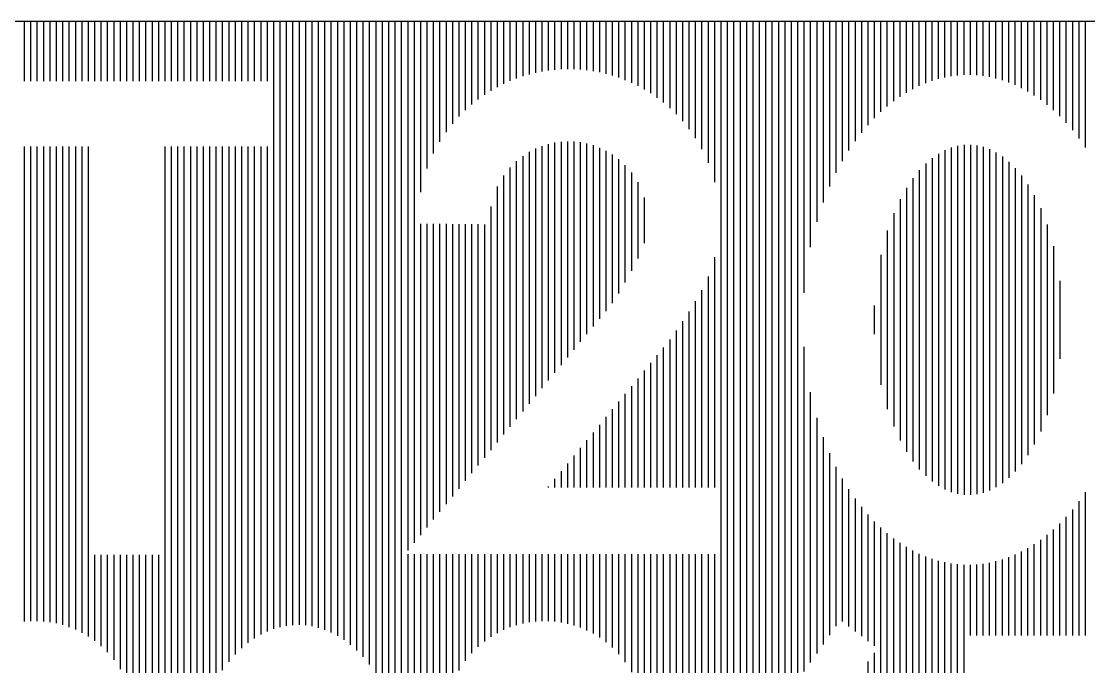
# Model space of a CAD drawing. Header units: millimetres. Extents: x -155 to -21, y -38 to 37.
# Drawn here: x -121.02 to -87.62, y 16.99 to 37.2 of the extents above; entities that cross this region are included whole.
import ezdxf

# ---------------------------------------------------------------- set-up
doc = ezdxf.new("R2010")
doc.units = ezdxf.units.MM
doc.layers.add('Layer 06', color=172, linetype='Continuous', true_color=0x0000bf)

msp = doc.modelspace()

# ---------------------------------------------------------------- linework, layer by layer
at = {"layer": 'Layer 06'}
msp.add_lwpolyline([(-20.724, -37.799), (-20.724, 37.201), (-154.524, 37.201), (-154.524, -37.799)], close=True, dxfattribs=at)
msp.add_lwpolyline([(-20.724, -37.799), (-20.724, 37.201), (-154.524, 37.201), (-154.524, -37.799)], close=True, dxfattribs=at)
msp.add_lwpolyline([(-20.724, -37.799), (-20.724, 37.201), (-154.524, 37.201), (-154.524, -37.799)], close=True, dxfattribs=at)
msp.add_lwpolyline([(-20.724, -37.799), (-20.724, 37.201), (-154.524, 37.201), (-154.524, -37.799)], close=True, dxfattribs=at)
msp.add_lwpolyline([(-20.724, -37.799), (-20.724, 37.201), (-154.524, 37.201), (-154.524, -37.799)], close=True, dxfattribs=at)
msp.add_lwpolyline([(-20.724, -37.799), (-20.724, 37.201), (-154.524, 37.201), (-154.524, -37.799)], close=True, dxfattribs=at)
msp.add_lwpolyline([(-20.724, -37.799), (-20.724, 37.201), (-154.524, 37.201), (-154.524, -37.799)], close=True, dxfattribs=at)
msp.add_lwpolyline([(-20.724, -37.799), (-20.724, 37.201), (-154.524, 37.201), (-154.524, -37.799)], close=True, dxfattribs=at)
msp.add_lwpolyline([(-20.724, -37.799), (-20.724, 37.201), (-154.524, 37.201), (-154.524, -37.799)], close=True, dxfattribs=at)
msp.add_lwpolyline([(-20.724, -37.799), (-20.724, 37.201), (-154.524, 37.201), (-154.524, -37.799)], close=True, dxfattribs=at)
msp.add_lwpolyline([(-20.724, -37.799), (-20.724, 37.201), (-154.524, 37.201), (-154.524, -37.799)], close=True, dxfattribs=at)
msp.add_lwpolyline([(-20.724, -37.799), (-20.724, 37.201), (-154.524, 37.201), (-154.524, -37.799)], close=True, dxfattribs=at)
msp.add_lwpolyline([(-20.724, -37.799), (-20.724, 37.201), (-154.524, 37.201), (-154.524, -37.799)], close=True, dxfattribs=at)
msp.add_lwpolyline([(-20.724, -37.799), (-20.724, 37.201), (-154.524, 37.201), (-154.524, -37.799)], close=True, dxfattribs=at)
msp.add_lwpolyline([(-20.724, -37.799), (-20.724, 37.201), (-154.524, 37.201), (-154.524, -37.799)], close=True, dxfattribs=at)
msp.add_lwpolyline([(-20.724, -37.799), (-20.724, 37.201), (-154.524, 37.201), (-154.524, -37.799)], close=True, dxfattribs=at)
msp.add_lwpolyline([(-20.724, -37.799), (-20.724, 37.201), (-154.524, 37.201), (-154.524, -37.799)], close=True, dxfattribs=at)
msp.add_lwpolyline([(-20.724, -37.799), (-20.724, 37.201), (-154.524, 37.201), (-154.524, -37.799)], close=True, dxfattribs=at)
msp.add_lwpolyline([(-20.724, -37.799), (-20.724, 37.201), (-154.524, 37.201), (-154.524, -37.799)], close=True, dxfattribs=at)
msp.add_lwpolyline([(-20.724, -37.799), (-20.724, 37.201), (-154.524, 37.201), (-154.524, -37.799)], close=True, dxfattribs=at)
msp.add_lwpolyline([(-20.724, -37.799), (-20.724, 37.201), (-154.524, 37.201), (-154.524, -37.799)], close=True, dxfattribs=at)
msp.add_lwpolyline([(-20.724, -37.799), (-20.724, 37.201), (-154.524, 37.201), (-154.524, -37.799)], close=True, dxfattribs=at)
msp.add_lwpolyline([(-20.724, -37.799), (-20.724, 37.201), (-154.524, 37.201), (-154.524, -37.799)], close=True, dxfattribs=at)
msp.add_lwpolyline([(-20.724, -37.799), (-20.724, 37.201), (-154.524, 37.201), (-154.524, -37.799)], close=True, dxfattribs=at)
msp.add_lwpolyline([(-20.724, -37.799), (-20.724, 37.201), (-154.524, 37.201), (-154.524, -37.799)], close=True, dxfattribs=at)
msp.add_lwpolyline([(-20.724, -37.799), (-20.724, 37.201), (-154.524, 37.201), (-154.524, -37.799)], close=True, dxfattribs=at)
msp.add_lwpolyline([(-20.724, -37.799), (-20.724, 37.201), (-154.524, 37.201), (-154.524, -37.799)], close=True, dxfattribs=at)
msp.add_lwpolyline([(-20.724, -37.799), (-20.724, 37.201), (-154.524, 37.201), (-154.524, -37.799)], close=True, dxfattribs=at)
msp.add_lwpolyline([(-20.724, -37.799), (-20.724, 37.201), (-154.524, 37.201), (-154.524, -37.799)], close=True, dxfattribs=at)
msp.add_lwpolyline([(-20.724, -37.799), (-20.724, 37.201), (-154.524, 37.201), (-154.524, -37.799)], close=True, dxfattribs=at)
msp.add_lwpolyline([(-20.724, -37.799), (-20.724, 37.201), (-154.524, 37.201), (-154.524, -37.799)], close=True, dxfattribs=at)
msp.add_lwpolyline([(-20.724, -37.799), (-20.724, 37.201), (-154.524, 37.201), (-154.524, -37.799)], close=True, dxfattribs=at)
msp.add_lwpolyline([(-20.724, -37.799), (-20.724, 37.201), (-154.524, 37.201), (-154.524, -37.799)], close=True, dxfattribs=at)
msp.add_lwpolyline([(-20.724, -37.799), (-20.724, 37.201), (-154.524, 37.201), (-154.524, -37.799)], close=True, dxfattribs=at)
msp.add_lwpolyline([(-20.724, -37.799), (-20.724, 37.201), (-154.524, 37.201), (-154.524, -37.799)], close=True, dxfattribs=at)
msp.add_lwpolyline([(-20.724, -37.799), (-20.724, 37.201), (-154.524, 37.201), (-154.524, -37.799)], close=True, dxfattribs=at)
msp.add_lwpolyline([(-20.724, -37.799), (-20.724, 37.201), (-154.524, 37.201), (-154.524, -37.799)], close=True, dxfattribs=at)
msp.add_lwpolyline([(-20.724, -37.799), (-20.724, 37.201), (-154.524, 37.201), (-154.524, -37.799)], close=True, dxfattribs=at)
msp.add_lwpolyline([(-20.724, -37.799), (-20.724, 37.201), (-154.524, 37.201), (-154.524, -37.799)], close=True, dxfattribs=at)
msp.add_lwpolyline([(-20.724, -37.799), (-20.724, 37.201), (-154.524, 37.201), (-154.524, -37.799)], close=True, dxfattribs=at)
msp.add_lwpolyline([(-20.724, -37.799), (-20.724, 37.201), (-154.524, 37.201), (-154.524, -37.799)], close=True, dxfattribs=at)
msp.add_lwpolyline([(-20.724, -37.799), (-20.724, 37.201), (-154.524, 37.201), (-154.524, -37.799)], close=True, dxfattribs=at)
msp.add_lwpolyline([(-20.724, -37.799), (-20.724, 37.201), (-154.524, 37.201), (-154.524, -37.799)], close=True, dxfattribs=at)
msp.add_lwpolyline([(-20.724, -37.799), (-20.724, 37.201), (-154.524, 37.201), (-154.524, -37.799)], close=True, dxfattribs=at)
msp.add_lwpolyline([(-20.724, -37.799), (-20.724, 37.201), (-154.524, 37.201), (-154.524, -37.799)], close=True, dxfattribs=at)
msp.add_lwpolyline([(-20.724, -37.799), (-20.724, 37.201), (-154.524, 37.201), (-154.524, -37.799)], close=True, dxfattribs=at)
for points in [[(-120.924, 35.33), (-120.924, 37.201)], [(-120.924, 35.33), (-120.924, 37.201)], [(-120.724, 35.33), (-120.724, 37.201)], [(-120.724, 35.33), (-120.724, 37.201)], [(-120.524, 35.33), (-120.524, 37.201)], [(-120.524, 35.33), (-120.524, 37.201)], [(-120.324, 35.33), (-120.324, 37.201)], [(-120.324, 35.33), (-120.324, 37.201)], [(-120.124, 35.33), (-120.124, 37.201)], [(-120.124, 35.33), (-120.124, 37.201)], [(-119.924, 35.33), (-119.924, 37.201)], [(-119.924, 35.33), (-119.924, 37.201)], [(-119.724, 35.33), (-119.724, 37.201)], [(-119.724, 35.33), (-119.724, 37.201)], [(-119.524, 35.33), (-119.524, 37.201)], [(-119.524, 35.33), (-119.524, 37.201)], [(-119.324, 35.33), (-119.324, 37.201)], [(-119.324, 35.33), (-119.324, 37.201)], [(-119.124, 35.33), (-119.124, 37.201)], [(-119.124, 35.33), (-119.124, 37.201)], [(-118.924, 35.33), (-118.924, 37.201)], [(-118.924, 35.33), (-118.924, 37.201)], [(-118.724, 35.33), (-118.724, 37.201)], [(-118.724, 35.33), (-118.724, 37.201)], [(-118.524, 35.33), (-118.524, 37.201)], [(-118.524, 35.33), (-118.524, 37.201)], [(-118.324, 35.33), (-118.324, 37.201)], [(-118.324, 35.33), (-118.324, 37.201)], [(-118.124, 35.33), (-118.124, 37.201)], [(-118.124, 35.33), (-118.124, 37.201)], [(-117.924, 35.33), (-117.924, 37.201)], [(-117.924, 35.33), (-117.924, 37.201)], [(-117.724, 35.33), (-117.724, 37.201)], [(-117.724, 35.33), (-117.724, 37.201)], [(-117.524, 35.33), (-117.524, 37.201)], [(-117.524, 35.33), (-117.524, 37.201)], [(-117.324, 35.33), (-117.324, 37.201)], [(-117.324, 35.33), (-117.324, 37.201)], [(-117.124, 35.33), (-117.124, 37.201)], [(-117.124, 35.33), (-117.124, 37.201)], [(-116.924, 35.33), (-116.924, 37.201)], [(-116.924, 35.33), (-116.924, 37.201)], [(-116.724, 35.33), (-116.724, 37.201)], [(-116.724, 35.33), (-116.724, 37.201)], [(-116.524, 35.33), (-116.524, 37.201)], [(-116.524, 35.33), (-116.524, 37.201)], [(-116.324, 35.33), (-116.324, 37.201)], [(-116.324, 35.33), (-116.324, 37.201)], [(-116.124, 35.33), (-116.124, 37.201)], [(-116.124, 35.33), (-116.124, 37.201)], [(-115.924, 35.33), (-115.924, 37.201)], [(-115.924, 35.33), (-115.924, 37.201)], [(-115.724, 35.33), (-115.724, 37.201)], [(-115.724, 35.33), (-115.724, 37.201)], [(-115.524, 35.33), (-115.524, 37.201)], [(-115.524, 35.33), (-115.524, 37.201)], [(-115.324, 35.33), (-115.324, 37.201)], [(-115.324, 35.33), (-115.324, 37.201)], [(-115.124, 35.33), (-115.124, 37.201)], [(-115.124, 35.33), (-115.124, 37.201)], [(-114.924, 35.33), (-114.924, 37.201)], [(-114.924, 35.33), (-114.924, 37.201)], [(-114.724, 35.33), (-114.724, 37.201)], [(-114.724, 35.33), (-114.724, 37.201)], [(-114.524, 35.33), (-114.524, 37.201)], [(-114.524, 35.33), (-114.524, 37.201)], [(-114.324, 35.33), (-114.324, 37.201)], [(-114.324, 35.33), (-114.324, 37.201)], [(-114.124, 35.33), (-114.124, 37.201)], [(-114.124, 35.33), (-114.124, 37.201)], [(-113.924, 35.33), (-113.924, 37.201)], [(-113.924, 35.33), (-113.924, 37.201)], [(-113.724, 35.33), (-113.724, 37.201)], [(-113.724, 35.33), (-113.724, 37.201)], [(-113.524, 35.33), (-113.524, 37.201)], [(-113.524, 35.33), (-113.524, 37.201)], [(-113.324, 35.33), (-113.324, 37.201)], [(-113.324, 35.33), (-113.324, 37.201)], [(-113.124, 18.174), (-113.124, 37.201)], [(-113.124, 18.174), (-113.124, 37.201)], [(-112.924, 18.233), (-112.924, 37.201)], [(-112.924, 18.233), (-112.924, 37.201)], [(-112.724, 18.274), (-112.724, 37.201)], [(-112.724, 18.274), (-112.724, 37.201)], [(-112.524, 18.297), (-112.524, 37.201)], [(-112.524, 18.297), (-112.524, 37.201)], [(-112.324, 18.303), (-112.324, 37.201)], [(-112.324, 18.303), (-112.324, 37.201)], [(-112.124, 18.291), (-112.124, 37.201)], [(-112.124, 18.291), (-112.124, 37.201)], [(-111.924, 18.262), (-111.924, 37.201)], [(-111.924, 18.262), (-111.924, 37.201)], [(-111.724, 18.214), (-111.724, 37.201)], [(-111.724, 18.214), (-111.724, 37.201)], [(-111.524, 18.148), (-111.524, 37.201)], [(-111.524, 18.148), (-111.524, 37.201)], [(-111.324, 18.063), (-111.324, 37.201)], [(-111.324, 18.063), (-111.324, 37.201)], [(-111.124, 17.958), (-111.124, 37.201)], [(-111.124, 17.958), (-111.124, 37.201)], [(-110.924, 17.831), (-110.924, 37.201)], [(-110.924, 17.831), (-110.924, 37.201)], [(-110.724, 17.68), (-110.724, 37.201)], [(-110.724, 17.68), (-110.724, 37.201)], [(-110.524, 17.503), (-110.524, 37.201)], [(-110.524, 17.503), (-110.524, 37.201)], [(-110.324, 17.297), (-110.324, 37.201)], [(-110.324, 17.297), (-110.324, 37.201)], [(-110.124, 17.057), (-110.124, 37.201)], [(-110.124, 17.057), (-110.124, 37.201)], [(-109.924, 16.775), (-109.924, 37.201)], [(-109.924, 16.775), (-109.924, 37.201)], [(-109.724, 16.441), (-109.724, 37.201)], [(-109.724, 16.441), (-109.724, 37.201)], [(-109.524, 16.037), (-109.524, 37.201)], [(-109.524, 16.037), (-109.524, 37.201)], [(-109.324, 15.524), (-109.324, 37.201)], [(-109.324, 15.524), (-109.324, 37.201)], [(-109.124, 14.797), (-109.124, 37.201)], [(-109.124, 14.797), (-109.124, 37.201)], [(-108.924, 20.632), (-108.924, 37.201)], [(-108.924, 20.632), (-108.924, 37.201)], [(-108.724, 20.874), (-108.724, 37.201)], [(-108.724, 20.874), (-108.724, 37.201)], [(-108.524, 31.856), (-108.524, 37.201)], [(-108.524, 31.856), (-108.524, 37.201)], [(-108.324, 32.592), (-108.324, 37.201)], [(-108.324, 32.592), (-108.324, 37.201)], [(-108.124, 33.064), (-108.124, 37.201)], [(-108.124, 33.064), (-108.124, 37.201)], [(-107.924, 33.43), (-107.924, 37.201)], [(-107.924, 33.43), (-107.924, 37.201)], [(-107.724, 33.734), (-107.724, 37.201)], [(-107.724, 33.734), (-107.724, 37.201)], [(-107.524, 33.994), (-107.524, 37.201)], [(-107.524, 33.994), (-107.524, 37.201)], [(-107.324, 34.221), (-107.324, 37.201)], [(-107.324, 34.221), (-107.324, 37.201)], [(-107.124, 34.421), (-107.124, 37.201)], [(-107.124, 34.421), (-107.124, 37.201)], [(-106.924, 34.599), (-106.924, 37.201)], [(-106.924, 34.599), (-106.924, 37.201)], [(-106.724, 34.758), (-106.724, 37.201)], [(-106.724, 34.758), (-106.724, 37.201)], [(-106.524, 34.901), (-106.524, 37.201)], [(-106.524, 34.901), (-106.524, 37.201)], [(-106.324, 35.028), (-106.324, 37.201)], [(-106.324, 35.028), (-106.324, 37.201)], [(-106.124, 35.142), (-106.124, 37.201)], [(-106.124, 35.142), (-106.124, 37.201)], [(-105.924, 35.244), (-105.924, 37.201)], [(-105.924, 35.244), (-105.924, 37.201)], [(-105.724, 35.334), (-105.724, 37.201)], [(-105.724, 35.334), (-105.724, 37.201)], [(-105.524, 35.413), (-105.524, 37.201)], [(-105.524, 35.413), (-105.524, 37.201)], [(-105.324, 35.482), (-105.324, 37.201)], [(-105.324, 35.482), (-105.324, 37.201)], [(-105.124, 35.541), (-105.124, 37.201)], [(-105.124, 35.541), (-105.124, 37.201)], [(-104.924, 35.591), (-104.924, 37.201)], [(-104.924, 35.591), (-104.924, 37.201)], [(-104.724, 35.631), (-104.724, 37.201)], [(-104.724, 35.631), (-104.724, 37.201)], [(-104.524, 35.663), (-104.524, 37.201)], [(-104.524, 35.663), (-104.524, 37.201)], [(-104.324, 35.686), (-104.324, 37.201)], [(-104.324, 35.686), (-104.324, 37.201)], [(-104.124, 35.7), (-104.124, 37.201)], [(-104.124, 35.7), (-104.124, 37.201)], [(-103.924, 35.706), (-103.924, 37.201)], [(-103.924, 35.706), (-103.924, 37.201)], [(-103.724, 35.703), (-103.724, 37.201)], [(-103.724, 35.703), (-103.724, 37.201)], [(-103.524, 35.692), (-103.524, 37.201)], [(-103.524, 35.692), (-103.524, 37.201)], [(-103.324, 35.672), (-103.324, 37.201)], [(-103.324, 35.672), (-103.324, 37.201)], [(-103.124, 35.643), (-103.124, 37.201)], [(-103.124, 35.643), (-103.124, 37.201)], [(-102.924, 35.606), (-102.924, 37.201)], [(-102.924, 35.606), (-102.924, 37.201)], [(-102.724, 35.559), (-102.724, 37.201)], [(-102.724, 35.559), (-102.724, 37.201)], [(-102.524, 35.504), (-102.524, 37.201)], [(-102.524, 35.504), (-102.524, 37.201)], [(-102.324, 35.438), (-102.324, 37.201)], [(-102.324, 35.438), (-102.324, 37.201)], [(-102.124, 35.363), (-102.124, 37.201)], [(-102.124, 35.363), (-102.124, 37.201)], [(-101.924, 35.277), (-101.924, 37.201)], [(-101.924, 35.277), (-101.924, 37.201)], [(-101.724, 35.179), (-101.724, 37.201)], [(-101.724, 35.179), (-101.724, 37.201)], [(-101.524, 35.07), (-101.524, 37.201)], [(-101.524, 35.07), (-101.524, 37.201)], [(-101.324, 34.947), (-101.324, 37.201)], [(-101.324, 34.947), (-101.324, 37.201)], [(-101.124, 34.81), (-101.124, 37.201)], [(-101.124, 34.81), (-101.124, 37.201)], [(-100.924, 34.657), (-100.924, 37.201)], [(-100.924, 34.657), (-100.924, 37.201)], [(-100.724, 34.485), (-100.724, 37.201)], [(-100.724, 34.485), (-100.724, 37.201)], [(-100.524, 34.293), (-100.524, 37.201)], [(-100.524, 34.293), (-100.524, 37.201)], [(-100.324, 34.076), (-100.324, 37.201)], [(-100.324, 34.076), (-100.324, 37.201)], [(-100.124, 33.829), (-100.124, 37.201)], [(-100.124, 33.829), (-100.124, 37.201)], [(-99.924, 33.542), (-99.924, 37.201)], [(-99.924, 33.542), (-99.924, 37.201)], [(-99.724, 33.2), (-99.724, 37.201)], [(-99.724, 33.2), (-99.724, 37.201)], [(-99.524, 32.773), (-99.524, 37.201)], [(-99.524, 32.773), (-99.524, 37.201)], [(-99.324, 32.169), (-99.324, 37.201)], [(-99.324, 32.169), (-99.324, 37.201)], [(-99.124, 13.162), (-99.124, 37.201)], [(-99.124, 13.162), (-99.124, 37.201)], [(-98.924, 13.451), (-98.924, 37.201)], [(-98.924, 13.451), (-98.924, 37.201)], [(-98.724, 13.734), (-98.724, 37.201)], [(-98.724, 13.734), (-98.724, 37.201)], [(-98.524, 14.016), (-98.524, 37.201)], [(-98.524, 14.016), (-98.524, 37.201)], [(-98.324, 14.299), (-98.324, 37.201)], [(-98.324, 14.299), (-98.324, 37.201)], [(-98.124, 14.582), (-98.124, 37.201)], [(-98.124, 14.582), (-98.124, 37.201)], [(-97.924, 14.865), (-97.924, 37.201)], [(-97.924, 14.865), (-97.924, 37.201)], [(-97.724, 15.148), (-97.724, 37.201)], [(-97.724, 15.148), (-97.724, 37.201)], [(-97.524, 15.43), (-97.524, 37.201)], [(-97.524, 15.43), (-97.524, 37.201)], [(-97.324, 15.713), (-97.324, 37.201)], [(-97.324, 15.713), (-97.324, 37.201)], [(-97.124, 15.996), (-97.124, 37.201)], [(-97.124, 15.996), (-97.124, 37.201)], [(-96.924, 16.279), (-96.924, 37.201)], [(-96.924, 16.279), (-96.924, 37.201)], [(-96.724, 16.562), (-96.724, 37.201)], [(-96.724, 16.562), (-96.724, 37.201)], [(-96.524, 28.7), (-96.524, 37.201)], [(-96.524, 28.7), (-96.524, 37.201)], [(-96.324, 30.125), (-96.324, 37.201)], [(-96.324, 30.125), (-96.324, 37.201)], [(-96.124, 30.924), (-96.124, 37.201)], [(-96.124, 30.924), (-96.124, 37.201)], [(-95.924, 31.53), (-95.924, 37.201)], [(-95.924, 31.53), (-95.924, 37.201)], [(-95.724, 32.028), (-95.724, 37.201)], [(-95.724, 32.028), (-95.724, 37.201)], [(-95.524, 32.454), (-95.524, 37.201)], [(-95.524, 32.454), (-95.524, 37.201)], [(-95.324, 32.826), (-95.324, 37.201)], [(-95.324, 32.826), (-95.324, 37.201)], [(-95.124, 33.155), (-95.124, 37.201)], [(-95.124, 33.155), (-95.124, 37.201)], [(-94.924, 33.449), (-94.924, 37.201)], [(-94.924, 33.449), (-94.924, 37.201)], [(-94.724, 33.714), (-94.724, 37.201)], [(-94.724, 33.714), (-94.724, 37.201)], [(-94.524, 33.952), (-94.524, 37.201)], [(-94.524, 33.952), (-94.524, 37.201)], [(-94.324, 34.168), (-94.324, 37.201)], [(-94.324, 34.168), (-94.324, 37.201)], [(-94.124, 34.363), (-94.124, 37.201)], [(-94.124, 34.363), (-94.124, 37.201)], [(-93.924, 34.539), (-93.924, 37.201)], [(-93.924, 34.539), (-93.924, 37.201)], [(-93.724, 34.697), (-93.724, 37.201)], [(-93.724, 34.697), (-93.724, 37.201)], [(-93.524, 34.84), (-93.524, 37.201)], [(-93.524, 34.84), (-93.524, 37.201)], [(-93.324, 34.967), (-93.324, 37.201)], [(-93.324, 34.967), (-93.324, 37.201)], [(-93.124, 35.08), (-93.124, 37.201)], [(-93.124, 35.08), (-93.124, 37.201)], [(-92.924, 35.179), (-92.924, 37.201)], [(-92.924, 35.179), (-92.924, 37.201)], [(-92.724, 35.265), (-92.724, 37.201)], [(-92.724, 35.265), (-92.724, 37.201)], [(-92.524, 35.338), (-92.524, 37.201)], [(-92.524, 35.338), (-92.524, 37.201)], [(-92.324, 35.398), (-92.324, 37.201)], [(-92.324, 35.398), (-92.324, 37.201)], [(-92.124, 35.447), (-92.124, 37.201)], [(-92.124, 35.447), (-92.124, 37.201)], [(-91.924, 35.483), (-91.924, 37.201)], [(-91.924, 35.483), (-91.924, 37.201)], [(-91.724, 35.508), (-91.724, 37.201)], [(-91.724, 35.508), (-91.724, 37.201)], [(-91.524, 35.522), (-91.524, 37.201)], [(-91.524, 35.522), (-91.524, 37.201)], [(-91.324, 35.523), (-91.324, 37.201)], [(-91.324, 35.523), (-91.324, 37.201)], [(-91.124, 35.514), (-91.124, 37.201)], [(-91.124, 35.514), (-91.124, 37.201)], [(-90.924, 35.493), (-90.924, 37.201)], [(-90.924, 35.493), (-90.924, 37.201)], [(-90.724, 35.46), (-90.724, 37.201)], [(-90.724, 35.46), (-90.724, 37.201)], [(-90.524, 35.415), (-90.524, 37.201)], [(-90.524, 35.415), (-90.524, 37.201)], [(-90.324, 35.358), (-90.324, 37.201)], [(-90.324, 35.358), (-90.324, 37.201)], [(-90.124, 35.289), (-90.124, 37.201)], [(-90.124, 35.289), (-90.124, 37.201)], [(-89.924, 35.208), (-89.924, 37.201)], [(-89.924, 35.208), (-89.924, 37.201)], [(-89.724, 35.113), (-89.724, 37.201)], [(-89.724, 35.113), (-89.724, 37.201)], [(-89.524, 35.005), (-89.524, 37.201)], [(-89.524, 35.005), (-89.524, 37.201)], [(-89.324, 34.882), (-89.324, 37.201)], [(-89.324, 34.882), (-89.324, 37.201)], [(-89.124, 34.745), (-89.124, 37.201)], [(-89.124, 34.745), (-89.124, 37.201)], [(-88.924, 34.591), (-88.924, 37.201)], [(-88.924, 34.591), (-88.924, 37.201)], [(-88.724, 34.421), (-88.724, 37.201)], [(-88.724, 34.421), (-88.724, 37.201)], [(-88.524, 34.232), (-88.524, 37.201)], [(-88.524, 34.232), (-88.524, 37.201)], [(-88.324, 34.024), (-88.324, 37.201)], [(-88.324, 34.024), (-88.324, 37.201)], [(-88.124, 33.793), (-88.124, 37.201)], [(-88.124, 33.793), (-88.124, 37.201)], [(-87.924, 33.537), (-87.924, 37.201)], [(-87.924, 33.537), (-87.924, 37.201)], [(-87.724, 33.253), (-87.724, 37.201)], [(-87.724, 33.253), (-87.724, 37.201)], [(-104.324, 26.195), (-104.324, 33.403)], [(-104.324, 26.195), (-104.324, 33.403)], [(-104.124, 26.437), (-104.124, 33.43)], [(-104.124, 26.437), (-104.124, 33.43)], [(-103.924, 26.678), (-103.924, 33.441)], [(-103.924, 26.678), (-103.924, 33.441)], [(-103.724, 26.92), (-103.724, 33.436)], [(-103.724, 26.92), (-103.724, 33.436)], [(-103.524, 27.162), (-103.524, 33.414)], [(-103.524, 27.162), (-103.524, 33.414)], [(-120.924, 18.404), (-120.924, 33.285)], [(-120.924, 18.404), (-120.924, 33.285)], [(-120.724, 18.42), (-120.724, 33.285)], [(-120.724, 18.42), (-120.724, 33.285)], [(-120.524, 18.422), (-120.524, 33.285)], [(-120.524, 18.422), (-120.524, 33.285)], [(-120.324, 18.412), (-120.324, 33.285)], [(-120.324, 18.412), (-120.324, 33.285)], [(-120.124, 18.388), (-120.124, 33.285)], [(-120.124, 18.388), (-120.124, 33.285)], [(-119.924, 18.352), (-119.924, 33.285)], [(-119.924, 18.352), (-119.924, 33.285)], [(-119.724, 18.301), (-119.724, 33.285)], [(-119.724, 18.301), (-119.724, 33.285)], [(-119.524, 18.236), (-119.524, 33.285)], [(-119.524, 18.236), (-119.524, 33.285)], [(-119.324, 18.155), (-119.324, 33.285)], [(-119.324, 18.155), (-119.324, 33.285)], [(-119.124, 18.057), (-119.124, 33.285)], [(-119.124, 18.057), (-119.124, 33.285)], [(-118.924, 17.941), (-118.924, 33.285)], [(-118.924, 17.941), (-118.924, 33.285)], [(-116.524, 7.067), (-116.524, 33.285)], [(-116.524, 7.067), (-116.524, 33.285)], [(-116.324, 7.055), (-116.324, 33.285)], [(-116.324, 7.055), (-116.324, 33.285)], [(-116.124, 7.025), (-116.124, 33.285)], [(-116.124, 7.025), (-116.124, 33.285)], [(-115.924, 6.977), (-115.924, 33.285)], [(-115.924, 6.977), (-115.924, 33.285)], [(-115.724, 13.973), (-115.724, 33.285)], [(-115.724, 13.973), (-115.724, 33.285)], [(-115.524, 15.098), (-115.524, 33.285)], [(-115.524, 15.098), (-115.524, 33.285)], [(-115.324, 15.725), (-115.324, 33.285)], [(-115.324, 15.725), (-115.324, 33.285)], [(-115.124, 16.193), (-115.124, 33.285)], [(-115.124, 16.193), (-115.124, 33.285)], [(-114.924, 16.569), (-114.924, 33.285)], [(-114.924, 16.569), (-114.924, 33.285)], [(-114.724, 16.882), (-114.724, 33.285)], [(-114.724, 16.882), (-114.724, 33.285)], [(-114.524, 17.148), (-114.524, 33.285)], [(-114.524, 17.148), (-114.524, 33.285)], [(-114.324, 17.375), (-114.324, 33.285)], [(-114.324, 17.375), (-114.324, 33.285)], [(-114.124, 17.57), (-114.124, 33.285)], [(-114.124, 17.57), (-114.124, 33.285)], [(-113.924, 17.737), (-113.924, 33.285)], [(-113.924, 17.737), (-113.924, 33.285)], [(-113.724, 17.879), (-113.724, 33.285)], [(-113.724, 17.879), (-113.724, 33.285)], [(-113.524, 17.998), (-113.524, 33.285)], [(-113.524, 17.998), (-113.524, 33.285)], [(-113.324, 18.096), (-113.324, 33.285)], [(-113.324, 18.096), (-113.324, 33.285)], [(-105.124, 25.227), (-105.124, 33.111)], [(-105.124, 25.227), (-105.124, 33.111)], [(-104.924, 25.469), (-104.924, 33.215)], [(-104.924, 25.469), (-104.924, 33.215)], [(-104.724, 25.711), (-104.724, 33.296)], [(-104.724, 25.711), (-104.724, 33.296)], [(-104.524, 25.953), (-104.524, 33.359)], [(-104.524, 25.953), (-104.524, 33.359)], [(-103.324, 27.404), (-103.324, 33.376)], [(-103.324, 27.404), (-103.324, 33.376)], [(-103.124, 27.646), (-103.124, 33.32)], [(-103.124, 27.646), (-103.124, 33.32)], [(-102.924, 27.888), (-102.924, 33.245)], [(-102.924, 27.888), (-102.924, 33.245)], [(-102.724, 28.13), (-102.724, 33.15)], [(-102.724, 28.13), (-102.724, 33.15)], [(-92.124, 33.167), (-92.124, 22.543)], [(-92.124, 33.167), (-92.124, 22.543)], [(-91.924, 33.249), (-91.924, 22.461)], [(-91.924, 33.249), (-91.924, 22.461)], [(-91.724, 33.305), (-91.724, 22.405)], [(-91.724, 33.305), (-91.724, 22.405)], [(-91.524, 33.334), (-91.524, 22.376)], [(-91.524, 33.334), (-91.524, 22.376)], [(-91.324, 33.338), (-91.324, 22.372)], [(-91.324, 33.338), (-91.324, 22.372)], [(-91.124, 33.317), (-91.124, 22.393)], [(-91.124, 33.317), (-91.124, 22.393)], [(-90.924, 33.27), (-90.924, 22.44)], [(-90.924, 33.27), (-90.924, 22.44)], [(-90.724, 33.196), (-90.724, 22.513)], [(-90.724, 33.196), (-90.724, 22.513)], [(-90.524, 33.095), (-90.524, 22.614)], [(-90.524, 33.095), (-90.524, 22.614)], [(-105.524, 24.743), (-105.524, 32.824)], [(-105.524, 24.743), (-105.524, 32.824)], [(-105.324, 24.985), (-105.324, 32.983)], [(-105.324, 24.985), (-105.324, 32.983)], [(-102.524, 28.379), (-102.524, 33.03)], [(-102.524, 28.379), (-102.524, 33.03)], [(-102.324, 28.679), (-102.324, 32.883)], [(-102.324, 28.679), (-102.324, 32.883)], [(-92.724, 32.745), (-92.724, 22.965)], [(-92.724, 32.745), (-92.724, 22.965)], [(-92.524, 32.917), (-92.524, 22.792)], [(-92.524, 32.917), (-92.524, 22.792)], [(-92.324, 33.057), (-92.324, 22.653)], [(-92.324, 33.057), (-92.324, 22.653)], [(-90.324, 32.965), (-90.324, 22.744)], [(-90.324, 32.965), (-90.324, 22.744)], [(-90.124, 32.804), (-90.124, 22.906)], [(-90.124, 32.804), (-90.124, 22.906)], [(-105.724, 24.502), (-105.724, 32.626)], [(-105.724, 24.502), (-105.724, 32.626)], [(-102.124, 29.019), (-102.124, 32.7)], [(-102.124, 29.019), (-102.124, 32.7)], [(-101.924, 29.387), (-101.924, 32.469)], [(-101.924, 29.387), (-101.924, 32.469)], [(-92.924, 32.537), (-92.924, 23.173)], [(-92.924, 32.537), (-92.924, 23.173)], [(-89.924, 32.608), (-89.924, 23.102)], [(-89.924, 32.608), (-89.924, 23.102)], [(-105.924, 24.26), (-105.924, 32.373)], [(-105.924, 24.26), (-105.924, 32.373)], [(-101.724, 29.774), (-101.724, 32.162)], [(-101.724, 29.774), (-101.724, 32.162)], [(-93.124, 32.288), (-93.124, 23.421)], [(-93.124, 32.288), (-93.124, 23.421)], [(-89.724, 32.373), (-89.724, 23.337)], [(-89.724, 32.373), (-89.724, 23.337)], [(-89.524, 32.092), (-89.524, 23.618)], [(-89.524, 32.092), (-89.524, 23.618)], [(-106.124, 24.018), (-106.124, 32.026)], [(-106.124, 24.018), (-106.124, 32.026)], [(-93.324, 31.991), (-93.324, 23.719)], [(-93.324, 31.991), (-93.324, 23.719)], [(-89.324, 31.756), (-89.324, 23.954)], [(-89.324, 31.756), (-89.324, 23.954)], [(-106.324, 23.776), (-106.324, 31.398)], [(-106.324, 23.776), (-106.324, 31.398)], [(-101.524, 30.25), (-101.524, 31.689)], [(-101.524, 30.25), (-101.524, 31.689)], [(-93.524, 31.634), (-93.524, 24.075)], [(-93.524, 31.634), (-93.524, 24.075)], [(-93.724, 31.199), (-93.724, 24.511)], [(-93.724, 31.199), (-93.724, 24.511)], [(-89.124, 31.348), (-89.124, 24.361)], [(-89.124, 31.348), (-89.124, 24.361)], [(-108.524, 21.116), (-108.524, 30.865)], [(-108.524, 21.116), (-108.524, 30.865)], [(-108.324, 21.357), (-108.324, 30.863)], [(-108.324, 21.357), (-108.324, 30.863)], [(-108.124, 21.599), (-108.124, 30.861)], [(-108.124, 21.599), (-108.124, 30.861)], [(-107.924, 21.841), (-107.924, 30.859)], [(-107.924, 21.841), (-107.924, 30.859)], [(-107.724, 22.083), (-107.724, 30.857)], [(-107.724, 22.083), (-107.724, 30.857)], [(-107.524, 22.325), (-107.524, 30.854)], [(-107.524, 22.325), (-107.524, 30.854)], [(-107.324, 22.567), (-107.324, 30.852)], [(-107.324, 22.567), (-107.324, 30.852)], [(-107.124, 22.809), (-107.124, 30.85)], [(-107.124, 22.809), (-107.124, 30.85)], [(-106.924, 23.05), (-106.924, 30.848)], [(-106.924, 23.05), (-106.924, 30.848)], [(-106.724, 23.292), (-106.724, 30.846)], [(-106.724, 23.292), (-106.724, 30.846)], [(-106.524, 23.534), (-106.524, 30.844)], [(-106.524, 23.534), (-106.524, 30.844)], [(-88.924, 30.84), (-88.924, 24.87)], [(-88.924, 30.84), (-88.924, 24.87)], [(-93.924, 30.648), (-93.924, 25.062)], [(-93.924, 30.648), (-93.924, 25.062)], [(-88.724, 30.166), (-88.724, 25.544)], [(-88.724, 30.166), (-88.724, 25.544)], [(-99.324, 22.601), (-99.324, 29.813)], [(-99.324, 22.601), (-99.324, 29.813)], [(-94.124, 29.89), (-94.124, 25.82)], [(-94.124, 29.89), (-94.124, 25.82)], [(-99.524, 22.601), (-99.524, 29.209)], [(-99.524, 22.601), (-99.524, 29.209)], [(-88.524, 29.077), (-88.524, 26.632)], [(-88.524, 29.077), (-88.524, 26.632)], [(-99.724, 22.601), (-99.724, 28.782)], [(-99.724, 22.601), (-99.724, 28.782)], [(-99.924, 22.601), (-99.924, 28.438)], [(-99.924, 22.601), (-99.924, 28.438)], [(-100.124, 22.601), (-100.124, 28.12)], [(-100.124, 22.601), (-100.124, 28.12)], [(-94.324, 27.403), (-94.324, 28.307)], [(-94.324, 27.403), (-94.324, 28.307)], [(-100.324, 22.601), (-100.324, 27.814)], [(-100.324, 22.601), (-100.324, 27.814)], [(-100.524, 22.601), (-100.524, 27.52)], [(-100.524, 22.601), (-100.524, 27.52)], [(-100.724, 22.601), (-100.724, 27.242)], [(-100.724, 22.601), (-100.724, 27.242)], [(-101.124, 22.601), (-101.124, 26.747)], [(-101.124, 22.601), (-101.124, 26.747)], [(-100.924, 22.601), (-100.924, 26.989)], [(-100.924, 22.601), (-100.924, 26.989)], [(-96.524, 16.844), (-96.524, 27.01)], [(-96.524, 16.844), (-96.524, 27.01)], [(-101.324, 22.601), (-101.324, 26.506)], [(-101.324, 22.601), (-101.324, 26.506)], [(-101.524, 22.601), (-101.524, 26.264)], [(-101.524, 22.601), (-101.524, 26.264)], [(-101.924, 22.601), (-101.924, 25.78)], [(-101.924, 22.601), (-101.924, 25.78)], [(-101.724, 22.601), (-101.724, 26.022)], [(-101.724, 22.601), (-101.724, 26.022)], [(-102.124, 22.601), (-102.124, 25.538)], [(-102.124, 22.601), (-102.124, 25.538)], [(-96.324, 17.127), (-96.324, 25.585)], [(-96.324, 17.127), (-96.324, 25.585)], [(-102.524, 22.601), (-102.524, 25.054)], [(-102.524, 22.601), (-102.524, 25.054)], [(-102.324, 22.601), (-102.324, 25.296)], [(-102.324, 22.601), (-102.324, 25.296)], [(-102.724, 22.601), (-102.724, 24.812)], [(-102.724, 22.601), (-102.724, 24.812)], [(-96.124, 17.41), (-96.124, 24.786)], [(-96.124, 17.41), (-96.124, 24.786)], [(-102.924, 22.601), (-102.924, 24.57)], [(-102.924, 22.601), (-102.924, 24.57)], [(-103.324, 22.601), (-103.324, 24.087)], [(-103.324, 22.601), (-103.324, 24.087)], [(-103.124, 22.601), (-103.124, 24.329)], [(-103.124, 22.601), (-103.124, 24.329)], [(-95.924, 17.693), (-95.924, 24.18)], [(-95.924, 17.693), (-95.924, 24.18)], [(-103.524, 22.601), (-103.524, 23.845)], [(-103.524, 22.601), (-103.524, 23.845)], [(-103.724, 22.601), (-103.724, 23.603)], [(-103.724, 22.601), (-103.724, 23.603)], [(-95.724, 17.976), (-95.724, 23.682)], [(-95.724, 17.976), (-95.724, 23.682)], [(-104.124, 22.601), (-104.124, 23.119)], [(-104.124, 22.601), (-104.124, 23.119)], [(-103.924, 22.601), (-103.924, 23.361)], [(-103.924, 22.601), (-103.924, 23.361)], [(-95.524, 18.258), (-95.524, 23.256)], [(-95.524, 18.258), (-95.524, 23.256)], [(-104.324, 22.601), (-104.324, 22.877)], [(-104.324, 22.601), (-104.324, 22.877)], [(-95.324, 18.404), (-95.324, 22.884)], [(-95.324, 18.404), (-95.324, 22.884)], [(-104.524, 22.601), (-104.524, 22.635)], [(-104.524, 22.601), (-104.524, 22.635)], [(-95.124, 18.252), (-95.124, 22.555)], [(-95.124, 18.252), (-95.124, 22.555)], [(-87.724, 17.971), (-87.724, 22.457)], [(-87.724, 17.971), (-87.724, 22.457)], [(-94.924, 18.1), (-94.924, 22.261)], [(-94.924, 18.1), (-94.924, 22.261)], [(-87.924, 17.971), (-87.924, 22.173)], [(-87.924, 17.971), (-87.924, 22.173)], [(-94.724, 17.948), (-94.724, 21.996)], [(-94.724, 17.948), (-94.724, 21.996)], [(-94.524, 17.797), (-94.524, 21.758)], [(-94.524, 17.797), (-94.524, 21.758)], [(-88.124, 17.971), (-88.124, 21.917)], [(-88.124, 17.971), (-88.124, 21.917)], [(-94.324, 17.645), (-94.324, 21.542)], [(-94.324, 17.645), (-94.324, 21.542)], [(-88.524, 17.971), (-88.524, 21.477)], [(-88.524, 17.971), (-88.524, 21.477)], [(-88.324, 17.971), (-88.324, 21.686)], [(-88.324, 17.971), (-88.324, 21.686)], [(-94.124, 13.652), (-94.124, 21.347)], [(-94.124, 13.652), (-94.124, 21.347)], [(-93.924, 13.423), (-93.924, 21.171)], [(-93.924, 13.423), (-93.924, 21.171)], [(-88.924, 17.971), (-88.924, 21.118)], [(-88.924, 17.971), (-88.924, 21.118)], [(-88.724, 17.971), (-88.724, 21.289)], [(-88.724, 17.971), (-88.724, 21.289)], [(-93.724, 13.14), (-93.724, 21.012)], [(-93.724, 13.14), (-93.724, 21.012)], [(-93.524, 12.769), (-93.524, 20.87)], [(-93.524, 12.769), (-93.524, 20.87)], [(-93.324, 12.192), (-93.324, 20.743)], [(-93.324, 12.192), (-93.324, 20.743)], [(-89.324, 17.971), (-89.324, 20.828)], [(-89.324, 17.971), (-89.324, 20.828)], [(-89.124, 17.971), (-89.124, 20.965)], [(-89.124, 17.971), (-89.124, 20.965)], [(-118.724, 17.803), (-118.724, 20.498)], [(-118.724, 17.803), (-118.724, 20.498)], [(-118.524, 17.639), (-118.524, 20.498)], [(-118.524, 17.639), (-118.524, 20.498)], [(-118.324, 17.445), (-118.324, 20.498)], [(-118.324, 17.445), (-118.324, 20.498)], [(-118.124, 17.209), (-118.124, 20.498)], [(-118.124, 17.209), (-118.124, 20.498)], [(-117.924, 16.915), (-117.924, 20.498)], [(-117.924, 16.915), (-117.924, 20.498)], [(-117.724, 16.521), (-117.724, 20.498)], [(-117.724, 16.521), (-117.724, 20.498)], [(-117.524, 15.827), (-117.524, 20.498)], [(-117.524, 15.827), (-117.524, 20.498)], [(-117.324, 6.941), (-117.324, 20.498)], [(-117.324, 6.941), (-117.324, 20.498)], [(-117.124, 7), (-117.124, 20.498)], [(-117.124, 7), (-117.124, 20.498)], [(-116.924, 7.04), (-116.924, 20.498)], [(-116.924, 7.04), (-116.924, 20.498)], [(-116.724, 7.063), (-116.724, 20.498)], [(-116.724, 7.063), (-116.724, 20.498)], [(-108.924, 6.555), (-108.924, 20.517)], [(-108.924, 6.555), (-108.924, 20.517)], [(-108.724, 3.533), (-108.724, 20.517)], [(-108.724, 3.533), (-108.724, 20.517)], [(-108.524, 3.308), (-108.524, 20.517)], [(-108.524, 3.308), (-108.524, 20.517)], [(-108.324, 3.009), (-108.324, 20.517)], [(-108.324, 3.009), (-108.324, 20.517)], [(-108.124, 2.548), (-108.124, 20.517)], [(-108.124, 2.548), (-108.124, 20.517)], [(-107.924, 8.535), (-107.924, 20.517)], [(-107.924, 8.535), (-107.924, 20.517)], [(-107.724, 15.644), (-107.724, 20.517)], [(-107.724, 15.644), (-107.724, 20.517)], [(-107.524, 16.46), (-107.524, 20.517)], [(-107.524, 16.46), (-107.524, 20.517)], [(-107.324, 16.873), (-107.324, 20.517)], [(-107.324, 16.873), (-107.324, 20.517)], [(-107.124, 17.177), (-107.124, 20.517)], [(-107.124, 17.177), (-107.124, 20.517)], [(-106.924, 17.418), (-106.924, 20.517)], [(-106.924, 17.418), (-106.924, 20.517)], [(-106.724, 17.617), (-106.724, 20.517)], [(-106.724, 17.617), (-106.724, 20.517)], [(-106.524, 17.784), (-106.524, 20.517)], [(-106.524, 17.784), (-106.524, 20.517)], [(-106.324, 17.925), (-106.324, 20.517)], [(-106.324, 17.925), (-106.324, 20.517)], [(-106.124, 18.044), (-106.124, 20.517)], [(-106.124, 18.044), (-106.124, 20.517)], [(-105.924, 18.144), (-105.924, 20.517)], [(-105.924, 18.144), (-105.924, 20.517)], [(-105.724, 18.227), (-105.724, 20.517)], [(-105.724, 18.227), (-105.724, 20.517)], [(-105.524, 18.294), (-105.524, 20.517)], [(-105.524, 18.294), (-105.524, 20.517)], [(-105.324, 18.346), (-105.324, 20.517)], [(-105.324, 18.346), (-105.324, 20.517)], [(-105.124, 18.385), (-105.124, 20.517)], [(-105.124, 18.385), (-105.124, 20.517)], [(-104.924, 18.41), (-104.924, 20.517)], [(-104.924, 18.41), (-104.924, 20.517)], [(-104.724, 18.422), (-104.724, 20.517)], [(-104.724, 18.422), (-104.724, 20.517)], [(-104.524, 18.421), (-104.524, 20.517)], [(-104.524, 18.421), (-104.524, 20.517)], [(-104.324, 18.407), (-104.324, 20.517)], [(-104.324, 18.407), (-104.324, 20.517)], [(-104.124, 18.38), (-104.124, 20.517)], [(-104.124, 18.38), (-104.124, 20.517)], [(-103.924, 18.34), (-103.924, 20.517)], [(-103.924, 18.34), (-103.924, 20.517)], [(-103.724, 18.285), (-103.724, 20.517)], [(-103.724, 18.285), (-103.724, 20.517)], [(-103.524, 18.216), (-103.524, 20.517)], [(-103.524, 18.216), (-103.524, 20.517)], [(-103.324, 18.131), (-103.324, 20.517)], [(-103.324, 18.131), (-103.324, 20.517)], [(-103.124, 18.029), (-103.124, 20.517)], [(-103.124, 18.029), (-103.124, 20.517)], [(-102.924, 17.907), (-102.924, 20.517)], [(-102.924, 17.907), (-102.924, 20.517)], [(-102.724, 17.762), (-102.724, 20.517)], [(-102.724, 17.762), (-102.724, 20.517)], [(-102.524, 17.592), (-102.524, 20.517)], [(-102.524, 17.592), (-102.524, 20.517)], [(-102.324, 17.387), (-102.324, 20.517)], [(-102.324, 17.387), (-102.324, 20.517)], [(-102.124, 17.139), (-102.124, 20.517)], [(-102.124, 17.139), (-102.124, 20.517)], [(-101.924, 16.825), (-101.924, 20.517)], [(-101.924, 16.825), (-101.924, 20.517)], [(-101.724, 16.387), (-101.724, 20.517)], [(-101.724, 16.387), (-101.724, 20.517)], [(-101.524, 6.201), (-101.524, 20.517)], [(-101.524, 6.201), (-101.524, 20.517)], [(-101.324, 6.201), (-101.324, 20.517)], [(-101.324, 6.201), (-101.324, 20.517)], [(-101.124, 6.201), (-101.124, 20.517)], [(-101.124, 6.201), (-101.124, 20.517)], [(-100.924, 6.201), (-100.924, 20.517)], [(-100.924, 6.201), (-100.924, 20.517)], [(-100.724, 6.201), (-100.724, 20.517)], [(-100.724, 6.201), (-100.724, 20.517)], [(-100.524, 6.201), (-100.524, 20.517)], [(-100.524, 6.201), (-100.524, 20.517)], [(-100.324, 6.201), (-100.324, 20.517)], [(-100.324, 6.201), (-100.324, 20.517)], [(-100.124, 6.201), (-100.124, 20.517)], [(-100.124, 6.201), (-100.124, 20.517)], [(-99.924, 6.201), (-99.924, 20.517)], [(-99.924, 6.201), (-99.924, 20.517)], [(-99.724, 6.201), (-99.724, 20.517)], [(-99.724, 6.201), (-99.724, 20.517)], [(-99.524, 12.248), (-99.524, 20.517)], [(-99.524, 12.248), (-99.524, 20.517)], [(-99.324, 12.8), (-99.324, 20.517)], [(-99.324, 12.8), (-99.324, 20.517)], [(-93.124, 6.201), (-93.124, 20.63)], [(-93.124, 6.201), (-93.124, 20.63)], [(-92.924, 6.201), (-92.924, 20.531)], [(-92.924, 6.201), (-92.924, 20.531)], [(-92.724, 6.201), (-92.724, 20.445)], [(-92.724, 6.201), (-92.724, 20.445)], [(-90.124, 17.971), (-90.124, 20.42)], [(-90.124, 17.971), (-90.124, 20.42)], [(-89.924, 17.971), (-89.924, 20.502)], [(-89.924, 17.971), (-89.924, 20.502)], [(-89.724, 17.971), (-89.724, 20.597)], [(-89.724, 17.971), (-89.724, 20.597)], [(-89.524, 17.971), (-89.524, 20.705)], [(-89.524, 17.971), (-89.524, 20.705)], [(-92.524, 6.201), (-92.524, 20.372)], [(-92.524, 6.201), (-92.524, 20.372)], [(-92.324, 6.201), (-92.324, 20.312)], [(-92.324, 6.201), (-92.324, 20.312)], [(-92.124, 6.201), (-92.124, 20.263)], [(-92.124, 6.201), (-92.124, 20.263)], [(-91.924, 6.201), (-91.924, 20.226)], [(-91.924, 6.201), (-91.924, 20.226)], [(-91.724, 6.201), (-91.724, 20.201)], [(-91.724, 6.201), (-91.724, 20.201)], [(-91.524, 6.201), (-91.524, 20.188)], [(-91.524, 6.201), (-91.524, 20.188)], [(-91.324, 17.971), (-91.324, 20.186)], [(-91.324, 17.971), (-91.324, 20.186)], [(-91.124, 17.971), (-91.124, 20.196)], [(-91.124, 17.971), (-91.124, 20.196)], [(-90.924, 17.971), (-90.924, 20.217)], [(-90.924, 17.971), (-90.924, 20.217)], [(-90.724, 17.971), (-90.724, 20.25)], [(-90.724, 17.971), (-90.724, 20.25)], [(-90.524, 17.971), (-90.524, 20.295)], [(-90.524, 17.971), (-90.524, 20.295)], [(-90.324, 17.971), (-90.324, 20.351)], [(-90.324, 17.971), (-90.324, 20.351)], [(-94.324, 13.843), (-94.324, 17.424)], [(-94.324, 13.843), (-94.324, 17.424)], [(-94.524, 14.005), (-94.524, 17.16)], [(-94.524, 14.005), (-94.524, 17.16)]]:
    msp.add_lwpolyline(points, dxfattribs=at)

doc.saveas('drawing.dxf')
